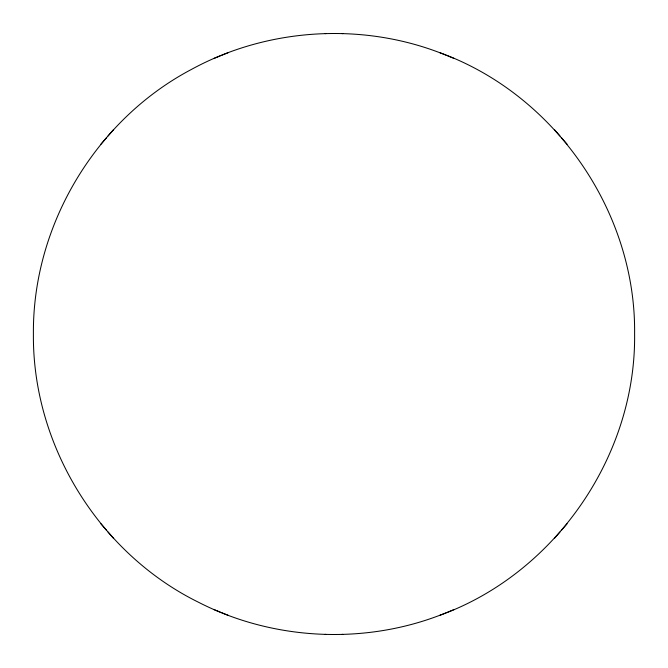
<?xml version="1.0" encoding="UTF-8"?>
<svg xmlns="http://www.w3.org/2000/svg" width="668" height="668" viewBox="0 0 668 668"><rect width="100%" height="100%" fill="white"/><g stroke="black" fill="none" stroke-linecap="round" stroke-linejoin="round"><path stroke-width="1" d="M446.157 55.235C364.678 21.785 268.511 27.263 191.257 69.522C95.482 120.081 32.473 225.675 33.4 334C32.373 445.08 98.814 553.112 198.429 602.219C274.381 641.113 367.191 645.138 446.157 612.765M439.945 615.27C554.799 573.612 636.128 456.244 634.6 334C636.128 211.756 554.799 94.388 439.945 52.73M100.918 144.171L106.613 137.65M108.057 135.946L113.577 129.617M554.423 538.383L559.943 532.054M561.387 530.35L567.082 523.829M213.743 58.525L220.398 55.836M221.843 55.235L228.055 52.73M447.602 612.164L454.257 609.475M342.191 33.617L342.784 33.6M325.216 634.4L325.809 634.383M325.216 33.6L325.809 33.617M342.191 634.383L342.784 634.4M447.602 55.836L454.257 58.525M213.743 609.475L220.398 612.164M221.843 612.765L228.055 615.27M554.423 129.617L559.943 135.946M561.387 137.65L567.082 144.171M100.918 523.829L106.613 530.35M108.057 532.054L113.577 538.383"/></g></svg>
